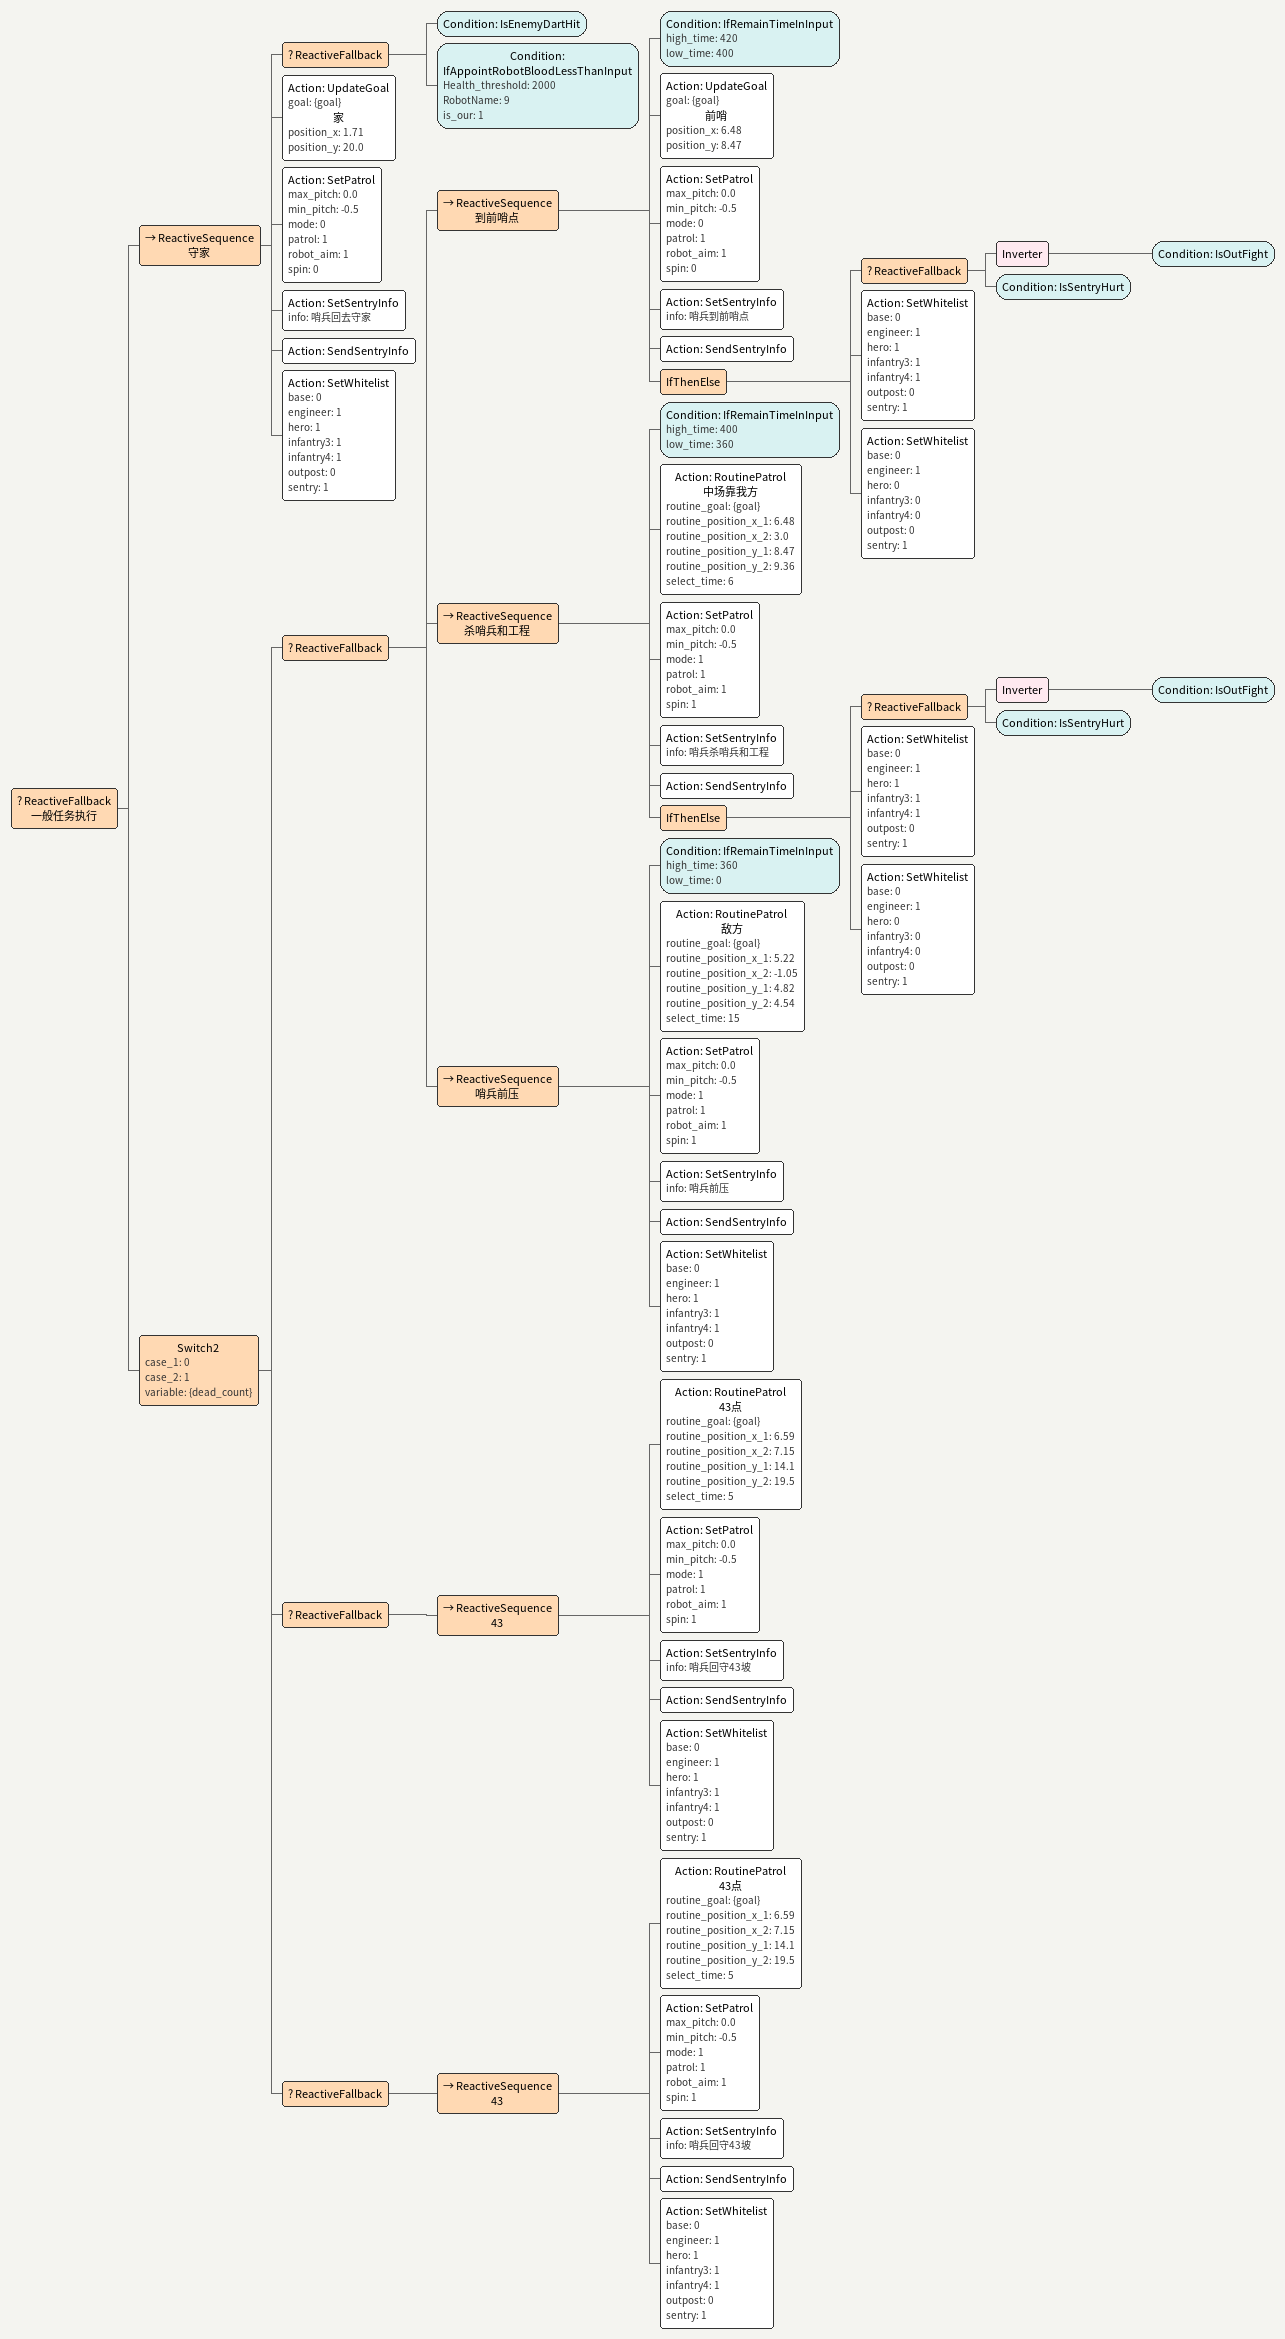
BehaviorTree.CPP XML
<ReactiveFallback name="一般任务执行">
    <ReactiveSequence name="守家">
        <ReactiveFallback>
            <Condition ID="IsEnemyDartHit"/>
            <Condition Health_threshold="2000" ID="IfAppointRobotBloodLessThanInput" RobotName="9" is_our="1"/>
        </ReactiveFallback>
        <Action ID="UpdateGoal" goal="{goal}" name="家" position_x="1.71" position_y="20.0"/>
        <Action ID="SetPatrol" max_pitch="0.0" min_pitch="-0.5" mode="0" patrol="1" robot_aim="1" spin="0"/>
        <Action ID="SetSentryInfo" info="哨兵回去守家"/>
        <Action ID="SendSentryInfo"/>
        <Action ID="SetWhitelist" base="0" engineer="1" hero="1" infantry3="1" infantry4="1" outpost="0" sentry="1"/>
    </ReactiveSequence>
    <Switch2 case_1="0" case_2="1" variable="{dead_count}">
        <ReactiveFallback>
            <ReactiveSequence name="到前哨点">
                <Condition ID="IfRemainTimeInInput" high_time="420" low_time="400"/>
                <Action ID="UpdateGoal" goal="{goal}" name="前哨" position_x="6.48" position_y="8.47"/>
                <Action ID="SetPatrol" max_pitch="0.0" min_pitch="-0.5" mode="0" patrol="1" robot_aim="1" spin="0"/>
                <Action ID="SetSentryInfo" info="哨兵到前哨点"/>
                <Action ID="SendSentryInfo"/>
                <IfThenElse>
                    <ReactiveFallback>
                        <Inverter>
                            <Condition ID="IsOutFight"/>
                        </Inverter>
                        <Condition ID="IsSentryHurt"/>
                    </ReactiveFallback>
                    <Action ID="SetWhitelist" base="0" engineer="1" hero="1" infantry3="1" infantry4="1" outpost="0" sentry="1"/>
                    <Action ID="SetWhitelist" base="0" engineer="1" hero="0" infantry3="0" infantry4="0" outpost="0" sentry="1"/>
                </IfThenElse>
            </ReactiveSequence>
            <ReactiveSequence name="杀哨兵和工程">
                <Condition ID="IfRemainTimeInInput" high_time="400" low_time="360"/>
                <Action ID="RoutinePatrol" name="中场靠我方" routine_goal="{goal}" routine_position_x_1="6.48" routine_position_x_2="3.0" routine_position_y_1="8.47" routine_position_y_2="9.36" select_time="6"/>
                <Action ID="SetPatrol" max_pitch="0.0" min_pitch="-0.5" mode="1" patrol="1" robot_aim="1" spin="1"/>
                <Action ID="SetSentryInfo" info="哨兵杀哨兵和工程"/>
                <Action ID="SendSentryInfo"/>
                <IfThenElse>
                    <ReactiveFallback>
                        <Inverter>
                            <Condition ID="IsOutFight"/>
                        </Inverter>
                        <Condition ID="IsSentryHurt"/>
                    </ReactiveFallback>
                    <Action ID="SetWhitelist" base="0" engineer="1" hero="1" infantry3="1" infantry4="1" outpost="0" sentry="1"/>
                    <Action ID="SetWhitelist" base="0" engineer="1" hero="0" infantry3="0" infantry4="0" outpost="0" sentry="1"/>
                </IfThenElse>
            </ReactiveSequence>
            <ReactiveSequence name="哨兵前压">
                <Condition ID="IfRemainTimeInInput" high_time="360" low_time="0"/>
                <Action ID="RoutinePatrol" name="敌方" routine_goal="{goal}" routine_position_x_1="5.22" routine_position_x_2="-1.05" routine_position_y_1="4.82" routine_position_y_2="4.54" select_time="15"/>
                <Action ID="SetPatrol" max_pitch="0.0" min_pitch="-0.5" mode="1" patrol="1" robot_aim="1" spin="1"/>
                <Action ID="SetSentryInfo" info="哨兵前压"/>
                <Action ID="SendSentryInfo"/>
                <Action ID="SetWhitelist" base="0" engineer="1" hero="1" infantry3="1" infantry4="1" outpost="0" sentry="1"/>
            </ReactiveSequence>
        </ReactiveFallback>
        <ReactiveFallback>
            <ReactiveSequence name="43">
                <Action ID="RoutinePatrol" name="43点" routine_goal="{goal}" routine_position_x_1="6.59" routine_position_x_2="7.15" routine_position_y_1="14.1" routine_position_y_2="19.5" select_time="5"/>
                <Action ID="SetPatrol" max_pitch="0.0" min_pitch="-0.5" mode="1" patrol="1" robot_aim="1" spin="1"/>
                <Action ID="SetSentryInfo" info="哨兵回守43坡"/>
                <Action ID="SendSentryInfo"/>
                <Action ID="SetWhitelist" base="0" engineer="1" hero="1" infantry3="1" infantry4="1" outpost="0" sentry="1"/>
            </ReactiveSequence>
        </ReactiveFallback>
        <ReactiveFallback>
            <ReactiveSequence name="43">
                <Action ID="RoutinePatrol" name="43点" routine_goal="{goal}" routine_position_x_1="6.59" routine_position_x_2="7.15" routine_position_y_1="14.1" routine_position_y_2="19.5" select_time="5"/>
                <Action ID="SetPatrol" max_pitch="0.0" min_pitch="-0.5" mode="1" patrol="1" robot_aim="1" spin="1"/>
                <Action ID="SetSentryInfo" info="哨兵回守43坡"/>
                <Action ID="SendSentryInfo"/>
                <Action ID="SetWhitelist" base="0" engineer="1" hero="1" infantry3="1" infantry4="1" outpost="0" sentry="1"/>
            </ReactiveSequence>
        </ReactiveFallback>
    </Switch2>
</ReactiveFallback>
